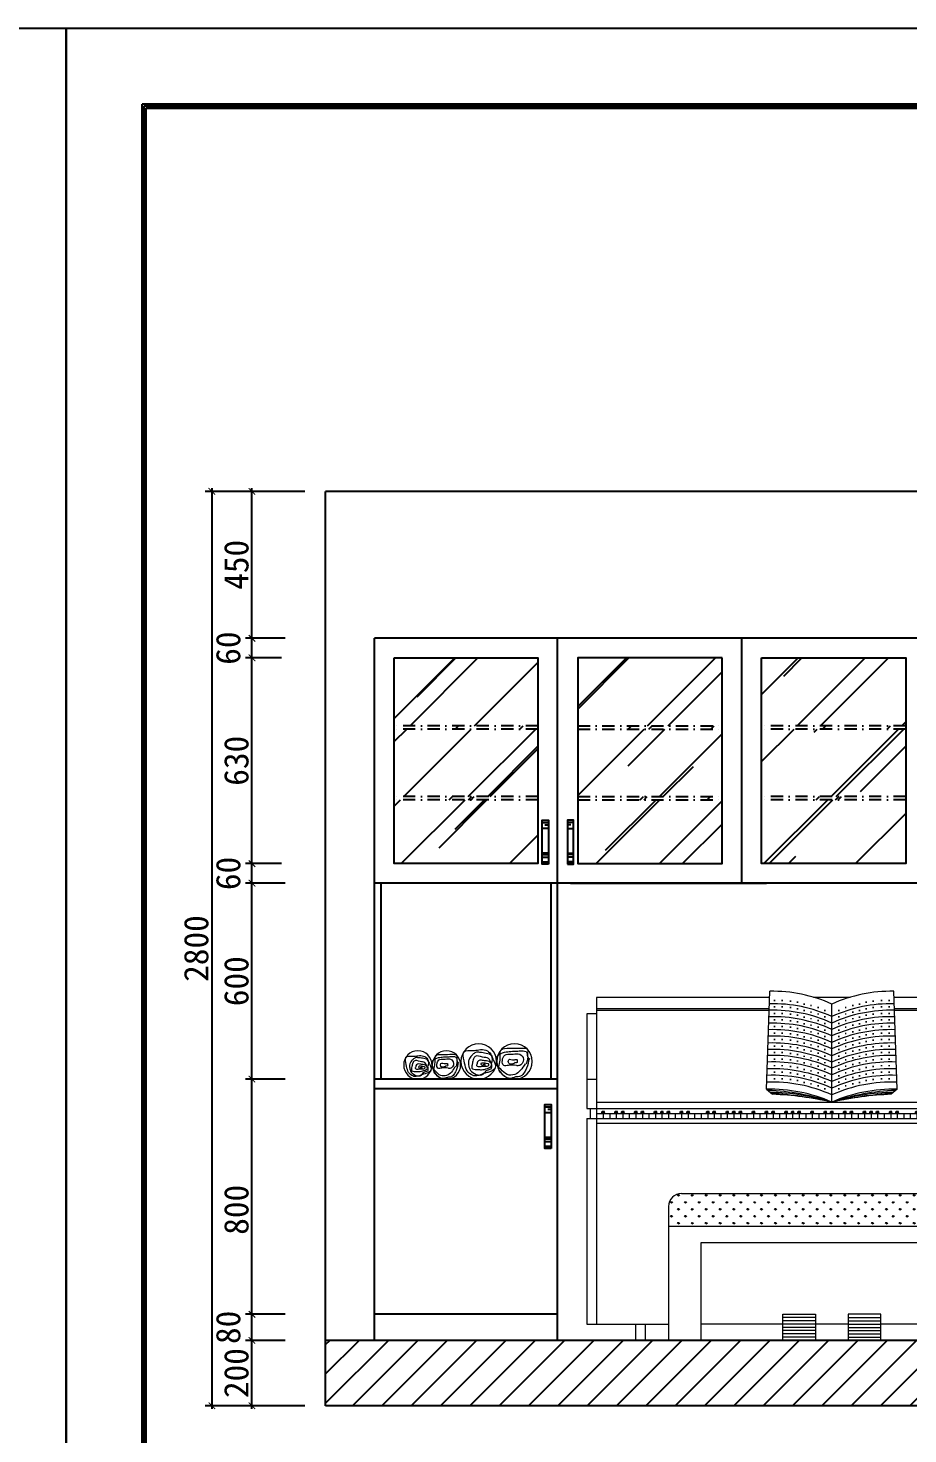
# Model space of a CAD drawing. Header units: millimetres. Extents: x 71641 to 191108, y -23091 to 29972.
# Drawn here: x 155151 to 157844, y -5443 to -1139 of the extents above; entities that cross this region are included whole.
import ezdxf

# ---------------------------------------------------------------- set-up
doc = ezdxf.new("R2010")
doc.units = ezdxf.units.MM
doc.linetypes.add('DASHDOT2', pattern=[0.5, 0.25, -0.125, 0, -0.125])
doc.layers.add('00', color=1, linetype='Continuous')
doc.layers.add('8', color=8, linetype='Continuous', lineweight=0)
doc.styles.add('30', font='SimSun.ttf', dxfattribs={"height": 75})
doc.dimstyles.new('30', dxfattribs={"dimscale": 0, "dimtxt": 90, "dimasz": 20, "dimexe": 20, "dimexo": 20, "dimgap": 10, "dimtad": 1, "dimdec": 0, "dimzin": 0, "dimdsep": 46, "dimtxsty": '30', "dimblk": 'ARCHTICK', "dimcen": 20, "dimdle": 10, "dimclrd": 8, "dimclre": 8, "dimclrt": 2, "dimadec": 0, "dimazin": 0, "dimtfac": 1, "dimtdec": 0, "dimtmove": 2, "dimatfit": 3, "dimldrblk": 'DOT', "dimfxl": 0, "dimtolj": 2, "dimtzin": 0, "dimlwd": -1, "dimarcsym": 0})
pattern_1 = [(45, (-37.6, 48.87), (237.07876, 632.21003), [4191, -558.8, 1397, -279.4]), (45, (126.4, 410.4), (-460.3279, 65.1967), [838.2, -92.202, 1676.4, -209.55]), (45, (-106.74, 315.58), (894.97233, 1159.71028), [2235.2, -391.16, 1117.6, -279.4])]

# ---------------------------------------------------------------- blocks, each defined once
blk = doc.blocks.new('A$C67225041')
at = {"layer": '8'}
for points in [[(55, 695), (53, 702), (47, 702), (45, 695)], [(95, 695), (93, 702), (87, 702), (85, 695)], [(115, 695), (113, 702), (107, 702), (105, 695)], [(155, 695), (153, 702), (147, 702), (145, 695)], [(175, 695), (173, 702), (167, 702), (165, 695)], [(215, 695), (213, 702), (207, 702), (205, 695)], [(235, 695), (233, 702), (227, 702), (225, 695)], [(255, 695), (253, 702), (247, 702), (245, 695)], [(295, 695), (293, 702), (287, 702), (285, 695)], [(315, 695), (313, 702), (307, 702), (305, 695)], [(375, 695), (373, 702), (367, 702), (365, 695)], [(395, 695), (393, 702), (387, 702), (385, 695)], [(435, 695), (433, 702), (427, 702), (425, 695)], [(455, 695), (453, 702), (447, 702), (445, 695)], [(475, 695), (473, 702), (467, 702), (465, 695)], [(515, 695), (513, 702), (507, 702), (505, 695)], [(555, 695), (553, 702), (547, 702), (545, 695)], [(575, 695), (573, 702), (567, 702), (565, 695)], [(615, 695), (613, 702), (607, 702), (605, 695)], [(635, 695), (633, 702), (627, 702), (625, 695)], [(655, 695), (653, 702), (647, 702), (645, 695)], [(695, 695), (693, 702), (687, 702), (685, 695)], [(735, 695), (733, 702), (727, 702), (725, 695)], [(755, 695), (753, 702), (747, 702), (745, 695)], [(795, 695), (793, 702), (787, 702), (785, 695)], [(815, 695), (813, 702), (807, 702), (805, 695)], [(855, 695), (853, 702), (847, 702), (845, 695)], [(875, 695), (873, 702), (867, 702), (865, 695)], [(895, 695), (893, 702), (887, 702), (885, 695)], [(935, 695), (933, 702), (927, 702), (925, 695)], [(955, 695), (953, 702), (947, 702), (945, 695)], [(1015, 695), (1013, 702), (1007, 702), (1005, 695)], [(1035, 695), (1033, 702), (1027, 702), (1025, 695)], [(1075, 695), (1073, 702), (1067, 702), (1065, 695)], [(1095, 695), (1093, 702), (1087, 702), (1085, 695)], [(1115, 695), (1113, 702), (1107, 702), (1105, 695)], [(1155, 695), (1153, 702), (1147, 702), (1145, 695)], [(1195, 695), (1193, 702), (1187, 702), (1185, 695)], [(1215, 695), (1213, 702), (1207, 702), (1205, 695)], [(1255, 695), (1253, 702), (1247, 702), (1245, 695)], [(1275, 695), (1273, 702), (1267, 702), (1265, 695)], [(1295, 695), (1293, 702), (1287, 702), (1285, 695)], [(1335, 695), (1333, 702), (1327, 702), (1325, 695)], [(1355, 695), (1353, 702), (1347, 702), (1345, 695)], [(1395, 695), (1393, 702), (1387, 702), (1385, 695)], [(1415, 695), (1413, 702), (1407, 702), (1405, 695)], [(1455, 695), (1453, 702), (1447, 702), (1445, 695)]]:
    blk.add_hatch(color=256, dxfattribs=at).paths.add_polyline_path(points)
h = blk.add_hatch(dxfattribs=at)
h.set_pattern_fill('GRASS', color=256, scale=30, style=0)
h.set_pattern_definition([(90, (-40543.721, 20336.99), (-21.213203, 21.213203), [5.625, -36.801407]), (45, (-40543.72, 20336.99), (-21.213203, 21.213203), [5.625, -24.375]), (135, (-40543.72, 20336.99), (-21.213203, -21.213203), [5.625, -24.375])])
h.paths.add_polyline_path([(1250, 350), (1250, 410, 0.414214), (1210, 450), (290, 450, 0.414214), (250, 410), (250, 350)])
for p, q in [((30, 1050), (30, 700)), ((559.4, 1050), (30, 1050)), ((550, 769), (560, 1069)), ((805.8, 1050), (694.2, 1050)), ((950, 769), (940, 1069)), ((1470, 1050), (940.6, 1050)), ((1470, 700), (1470, 1050)), ((0, 1000), (0, 710)), ((30, 1000), (0, 1000)), ((558.2, 1015), (30, 1015)), ((558, 1010), (30, 1010)), ((750, 730), (750, 1030)), ((1470, 1015), (941.8, 1015)), ((1470, 1010), (942, 1010)), ((1500, 1000), (1470, 1000)), ((1500, 710), (1500, 1000)), ((0, 800), (30, 800)), ((1470, 800), (1500, 800)), ((550, 769), (568.6, 753.9)), ((950, 769), (931.4, 753.9)), ((0, 710), (1500, 710)), ((10, 710.4), (10, 680.4)), ((30, 730), (1470, 730)), ((30, 700), (30, 50)), ((30, 695), (1470, 695)), ((45, 695), (47, 702)), ((47, 702), (53, 702)), ((50, 695), (50, 680)), ((55, 695), (53, 702)), ((70, 695), (70, 680)), ((85, 695), (87, 702)), ((87, 702), (93, 702)), ((90, 695), (90, 680)), ((95, 695), (93, 702)), ((105, 695), (107, 702)), ((107, 702), (113, 702)), ((110, 695), (110, 680)), ((115, 695), (113, 702)), ((130, 695), (130, 680)), ((145, 695), (147, 702)), ((147, 702), (153, 702)), ((150, 695), (150, 680)), ((155, 695), (153, 702)), ((165, 695), (167, 702)), ((167, 702), (173, 702)), ((170, 695), (170, 680)), ((175, 695), (173, 702)), ((190, 695), (190, 680)), ((205, 695), (207, 702)), ((207, 702), (213, 702)), ((210, 695), (210, 680)), ((215, 695), (213, 702)), ((225, 695), (227, 702)), ((227, 702), (233, 702)), ((230, 695), (230, 680)), ((235, 695), (233, 702)), ((245, 695), (247, 702)), ((247, 702), (253, 702)), ((250, 695), (250, 680)), ((255, 695), (253, 702)), ((270, 695), (270, 680)), ((285, 695), (287, 702)), ((287, 702), (293, 702)), ((290, 695), (290, 680)), ((295, 695), (293, 702)), ((305, 695), (307, 702)), ((307, 702), (313, 702)), ((310, 695), (310, 680)), ((315, 695), (313, 702)), ((330, 695), (330, 680)), ((350, 695), (350, 680)), ((365, 695), (367, 702)), ((367, 702), (373, 702)), ((370, 695), (370, 680)), ((375, 695), (373, 702)), ((385, 695), (387, 702)), ((387, 702), (393, 702)), ((390, 695), (390, 680)), ((395, 695), (393, 702)), ((410, 695), (410, 680)), ((425, 695), (427, 702)), ((427, 702), (433, 702)), ((430, 695), (430, 680)), ((435, 695), (433, 702)), ((445, 695), (447, 702)), ((447, 702), (453, 702)), ((450, 695), (450, 680)), ((455, 695), (453, 702)), ((465, 695), (467, 702)), ((467, 702), (473, 702)), ((470, 695), (470, 680)), ((475, 695), (473, 702)), ((490, 695), (490, 680)), ((505, 695), (507, 702)), ((507, 702), (513, 702)), ((510, 695), (510, 680)), ((515, 695), (513, 702)), ((530, 695), (530, 680)), ((545, 695), (547, 702)), ((547, 702), (553, 702)), ((550, 695), (550, 680)), ((555, 695), (553, 702)), ((565, 695), (567, 702)), ((567, 702), (573, 702)), ((570, 695), (570, 680)), ((575, 695), (573, 702)), ((590, 695), (590, 680)), ((605, 695), (607, 702)), ((607, 702), (613, 702)), ((610, 695), (610, 680)), ((615, 695), (613, 702)), ((625, 695), (627, 702)), ((627, 702), (633, 702)), ((630, 695), (630, 680)), ((635, 695), (633, 702)), ((645, 695), (647, 702)), ((647, 702), (653, 702)), ((650, 695), (650, 680)), ((655, 695), (653, 702)), ((670, 695), (670, 680)), ((685, 695), (687, 702)), ((687, 702), (693, 702)), ((690, 695), (690, 680)), ((695, 695), (693, 702)), ((710, 695), (710, 680)), ((725, 695), (727, 702)), ((727, 702), (733, 702)), ((730, 695), (730, 680)), ((735, 695), (733, 702)), ((745, 695), (747, 702)), ((747, 702), (753, 702)), ((750, 695), (750, 680)), ((755, 695), (753, 702)), ((770, 695), (770, 680)), ((785, 695), (787, 702)), ((787, 702), (793, 702)), ((790, 695), (790, 680)), ((795, 695), (793, 702)), ((805, 695), (807, 702)), ((807, 702), (813, 702)), ((810, 695), (810, 680)), ((815, 695), (813, 702)), ((830, 695), (830, 680)), ((845, 695), (847, 702)), ((847, 702), (853, 702)), ((850, 695), (850, 680)), ((855, 695), (853, 702)), ((865, 695), (867, 702)), ((867, 702), (873, 702)), ((870, 695), (870, 680)), ((875, 695), (873, 702)), ((885, 695), (887, 702)), ((887, 702), (893, 702)), ((890, 695), (890, 680)), ((895, 695), (893, 702)), ((910, 695), (910, 680)), ((925, 695), (927, 702)), ((927, 702), (933, 702)), ((930, 695), (930, 680)), ((935, 695), (933, 702)), ((945, 695), (947, 702)), ((947, 702), (953, 702)), ((950, 695), (950, 680)), ((955, 695), (953, 702)), ((970, 695), (970, 680)), ((990, 695), (990, 680)), ((1005, 695), (1007, 702)), ((1007, 702), (1013, 702)), ((1010, 695), (1010, 680)), ((1015, 695), (1013, 702)), ((1025, 695), (1027, 702)), ((1027, 702), (1033, 702)), ((1030, 695), (1030, 680)), ((1035, 695), (1033, 702)), ((1050, 695), (1050, 680)), ((1065, 695), (1067, 702)), ((1067, 702), (1073, 702)), ((1070, 695), (1070, 680)), ((1075, 695), (1073, 702)), ((1085, 695), (1087, 702)), ((1087, 702), (1093, 702)), ((1090, 695), (1090, 680)), ((1095, 695), (1093, 702)), ((1105, 695), (1107, 702)), ((1107, 702), (1113, 702)), ((1110, 695), (1110, 680)), ((1115, 695), (1113, 702)), ((1130, 695), (1130, 680)), ((1145, 695), (1147, 702)), ((1147, 702), (1153, 702)), ((1150, 695), (1150, 680)), ((1155, 695), (1153, 702)), ((1170, 695), (1170, 680)), ((1185, 695), (1187, 702)), ((1187, 702), (1193, 702)), ((1190, 695), (1190, 680)), ((1195, 695), (1193, 702)), ((1205, 695), (1207, 702)), ((1207, 702), (1213, 702)), ((1210, 695), (1210, 680)), ((1215, 695), (1213, 702)), ((1230, 695), (1230, 680)), ((1245, 695), (1247, 702)), ((1247, 702), (1253, 702)), ((1250, 695), (1250, 680)), ((1255, 695), (1253, 702)), ((1265, 695), (1267, 702)), ((1267, 702), (1273, 702)), ((1270, 695), (1270, 680)), ((1275, 695), (1273, 702)), ((1285, 695), (1287, 702)), ((1287, 702), (1293, 702)), ((1290, 695), (1290, 680)), ((1295, 695), (1293, 702)), ((1310, 695), (1310, 680)), ((1325, 695), (1327, 702)), ((1327, 702), (1333, 702)), ((1330, 695), (1330, 680)), ((1335, 695), (1333, 702)), ((1345, 695), (1347, 702)), ((1347, 702), (1353, 702)), ((1350, 695), (1350, 680)), ((1355, 695), (1353, 702)), ((1370, 695), (1370, 680)), ((1385, 695), (1387, 702)), ((1387, 702), (1393, 702)), ((1390, 695), (1390, 680)), ((1395, 695), (1393, 702)), ((1405, 695), (1407, 702)), ((1407, 702), (1413, 702)), ((1410, 695), (1410, 680)), ((1415, 695), (1413, 702)), ((1430, 695), (1430, 680)), ((1445, 695), (1447, 702)), ((1447, 702), (1453, 702)), ((1450, 695), (1450, 680)), ((1455, 695), (1453, 702)), ((1470, 50), (1470, 700)), ((1490, 710), (1490, 680)), ((0, 680), (0, 50)), ((0, 680), (1500, 680)), ((30, 665), (1470, 665)), ((1500, 50), (1500, 680)), ((290, 450), (1210, 450)), ((250, 410), (250, 0)), ((1250, 410), (1250, 0)), ((250, 350), (1250, 350)), ((350, 0), (350, 300)), ((350, 300), (1150, 300)), ((1150, 0), (1150, 300)), ((0, 50), (250, 50)), ((150, 0), (150, 50)), ((180, 0), (180, 50)), ((600, 50), (350, 50)), ((600, 0), (600, 80)), ((600, 80), (700, 80)), ((700, 70), (600, 70)), ((700, 60), (600, 60)), ((700, 50), (600, 50)), ((700, 80), (700, 0)), ((800, 50), (700, 50)), ((900, 80), (800, 80)), ((800, 80), (800, 0)), ((800, 70), (900, 70)), ((800, 60), (900, 60)), ((800, 50), (900, 50)), ((900, 0), (900, 80)), ((1150, 50), (900, 50)), ((1250, 50), (1500, 50)), ((1320, 0), (1320, 50)), ((1350, 0), (1350, 50)), ((700, 40), (600, 40)), ((700, 30), (600, 30)), ((700, 20), (600, 20)), ((700, 10), (600, 10)), ((800, 40), (900, 40)), ((800, 30), (900, 30)), ((800, 20), (900, 20)), ((800, 10), (900, 10)), ((180, 0), (150, 0)), ((350, 0), (250, 0)), ((700, 0), (600, 0)), ((800, 0), (900, 0)), ((1250, 0), (1150, 0)), ((1350, 0), (1320, 0))]:
    blk.add_line(p, q, dxfattribs=at)
at = {"layer": '8', "const_width": 5}
for points in [[(574.2, 1038.8), (574.2, 1043.8)], [(598.1, 1038.8), (598.1, 1043.8)], [(623.3, 1036.5), (623.3, 1041.5)], [(645, 1033.1), (645, 1038.1)], [(665.6, 1027.4), (665.6, 1032.4)], [(834.4, 1027.4), (834.4, 1032.4)], [(855, 1033.1), (855, 1038.1)], [(876.7, 1036.5), (876.7, 1041.5)], [(901.9, 1038.8), (901.9, 1043.8)], [(925.8, 1038.8), (925.8, 1043.8)], [(574.2, 1018.8), (574.2, 1023.8)], [(574.2, 998.8), (574.2, 1003.8)], [(598.1, 1018.8), (598.1, 1023.8)], [(598.1, 998.8), (598.1, 1003.8)], [(623.3, 1016.5), (623.3, 1021.5)], [(623.3, 996.5), (623.3, 1001.5)], [(645, 1013.1), (645, 1018.1)], [(645, 993.1), (645, 998.1)], [(665.6, 1007.4), (665.6, 1012.4)], [(665.6, 987.4), (665.6, 992.4)], [(686.1, 1022.8), (686.1, 1027.8)], [(686.1, 1002.8), (686.1, 1007.8)], [(686.1, 982.8), (686.1, 987.8)], [(707.8, 1017.1), (707.8, 1022.1)], [(707.8, 997.1), (707.8, 1002.1)], [(728.3, 1008), (728.3, 1013)], [(728.3, 988), (728.3, 993)], [(771.7, 1008), (771.7, 1013)], [(771.7, 988), (771.7, 993)], [(792.2, 1017.1), (792.2, 1022.1)], [(792.2, 997.1), (792.2, 1002.1)], [(813.9, 1022.8), (813.9, 1027.8)], [(813.9, 1002.8), (813.9, 1007.8)], [(813.9, 982.8), (813.9, 987.8)], [(834.4, 1007.4), (834.4, 1012.4)], [(834.4, 987.4), (834.4, 992.4)], [(855, 1013.1), (855, 1018.1)], [(855, 993.1), (855, 998.1)], [(876.7, 1016.5), (876.7, 1021.5)], [(876.7, 996.5), (876.7, 1001.5)], [(901.9, 1018.8), (901.9, 1023.8)], [(901.9, 998.8), (901.9, 1003.8)], [(925.8, 1018.8), (925.8, 1023.8)], [(925.8, 998.8), (925.8, 1003.8)], [(574.2, 978.8), (574.2, 983.8)], [(574.2, 958.8), (574.2, 963.8)], [(598.1, 978.8), (598.1, 983.8)], [(598.1, 958.8), (598.1, 963.8)], [(623.3, 976.5), (623.3, 981.5)], [(623.3, 956.5), (623.3, 961.5)], [(645, 973.1), (645, 978.1)], [(645, 953.1), (645, 958.1)], [(665.6, 967.4), (665.6, 972.4)], [(665.6, 947.4), (665.6, 952.4)], [(686.1, 962.8), (686.1, 967.8)], [(686.1, 942.8), (686.1, 947.8)], [(707.8, 977.1), (707.8, 982.1)], [(707.8, 957.1), (707.8, 962.1)], [(728.3, 968), (728.3, 973)], [(728.3, 948), (728.3, 953)], [(771.7, 968), (771.7, 973)], [(771.7, 948), (771.7, 953)], [(792.2, 977.1), (792.2, 982.1)], [(792.2, 957.1), (792.2, 962.1)], [(813.9, 962.8), (813.9, 967.8)], [(813.9, 942.8), (813.9, 947.8)], [(834.4, 967.4), (834.4, 972.4)], [(834.4, 947.4), (834.4, 952.4)], [(855, 973.1), (855, 978.1)], [(855, 953.1), (855, 958.1)], [(876.7, 976.5), (876.7, 981.5)], [(876.7, 956.5), (876.7, 961.5)], [(901.9, 978.8), (901.9, 983.8)], [(901.9, 958.8), (901.9, 963.8)], [(925.8, 978.8), (925.8, 983.8)], [(925.8, 958.8), (925.8, 963.8)], [(574.2, 938.8), (574.2, 943.8)], [(574.2, 918.8), (574.2, 923.8)], [(574.2, 898.8), (574.2, 903.8)], [(598.1, 938.8), (598.1, 943.8)], [(598.1, 918.8), (598.1, 923.8)], [(598.1, 898.8), (598.1, 903.8)], [(623.3, 936.5), (623.3, 941.5)], [(623.3, 916.5), (623.3, 921.5)], [(623.3, 896.5), (623.3, 901.5)], [(645, 933.1), (645, 938.1)], [(645, 913.1), (645, 918.1)], [(665.6, 927.4), (665.6, 932.4)], [(665.6, 907.4), (665.6, 912.4)], [(686.1, 922.8), (686.1, 927.8)], [(686.1, 902.8), (686.1, 907.8)], [(707.8, 937.1), (707.8, 942.1)], [(707.8, 917.1), (707.8, 922.1)], [(707.8, 897.1), (707.8, 902.1)], [(728.3, 928), (728.3, 933)], [(728.3, 908), (728.3, 913)], [(771.7, 928), (771.7, 933)], [(771.7, 908), (771.7, 913)], [(792.2, 937.1), (792.2, 942.1)], [(792.2, 917.1), (792.2, 922.1)], [(792.2, 897.1), (792.2, 902.1)], [(813.9, 922.8), (813.9, 927.8)], [(813.9, 902.8), (813.9, 907.8)], [(834.4, 927.4), (834.4, 932.4)], [(834.4, 907.4), (834.4, 912.4)], [(855, 933.1), (855, 938.1)], [(855, 913.1), (855, 918.1)], [(876.7, 936.5), (876.7, 941.5)], [(876.7, 916.5), (876.7, 921.5)], [(876.7, 896.5), (876.7, 901.5)], [(901.9, 938.8), (901.9, 943.8)], [(901.9, 918.8), (901.9, 923.8)], [(901.9, 898.8), (901.9, 903.8)], [(925.8, 938.8), (925.8, 943.8)], [(925.8, 918.8), (925.8, 923.8)], [(925.8, 898.8), (925.8, 903.8)], [(574.2, 878.8), (574.2, 883.8)], [(574.2, 858.8), (574.2, 863.8)], [(598.1, 878.8), (598.1, 883.8)], [(598.1, 858.8), (598.1, 863.8)], [(623.3, 876.5), (623.3, 881.5)], [(623.3, 856.5), (623.3, 861.5)], [(645, 893.1), (645, 898.1)], [(645, 873.1), (645, 878.1)], [(665.6, 887.4), (665.6, 892.4)], [(665.6, 867.4), (665.6, 872.4)], [(686.1, 882.8), (686.1, 887.8)], [(686.1, 862.8), (686.1, 867.8)], [(707.8, 877.1), (707.8, 882.1)], [(707.8, 857.1), (707.8, 862.1)], [(728.3, 888), (728.3, 893)], [(728.3, 868), (728.3, 873)], [(771.7, 888), (771.7, 893)], [(771.7, 868), (771.7, 873)], [(792.2, 877.1), (792.2, 882.1)], [(792.2, 857.1), (792.2, 862.1)], [(813.9, 882.8), (813.9, 887.8)], [(813.9, 862.8), (813.9, 867.8)], [(834.4, 887.4), (834.4, 892.4)], [(834.4, 867.4), (834.4, 872.4)], [(855, 893.1), (855, 898.1)], [(855, 873.1), (855, 878.1)], [(876.7, 876.5), (876.7, 881.5)], [(876.7, 856.5), (876.7, 861.5)], [(901.9, 878.8), (901.9, 883.8)], [(901.9, 858.8), (901.9, 863.8)], [(925.8, 878.8), (925.8, 883.8)], [(925.8, 858.8), (925.8, 863.8)], [(574.2, 838.8), (574.2, 843.8)], [(574.2, 818.8), (574.2, 823.8)], [(598.1, 838.8), (598.1, 843.8)], [(598.1, 818.8), (598.1, 823.8)], [(623.3, 836.5), (623.3, 841.5)], [(623.3, 816.5), (623.3, 821.5)], [(645, 853.1), (645, 858.1)], [(645, 833.1), (645, 838.1)], [(645, 813.1), (645, 818.1)], [(665.6, 847.4), (665.6, 852.4)], [(665.6, 827.4), (665.6, 832.4)], [(686.1, 842.8), (686.1, 847.8)], [(686.1, 822.8), (686.1, 827.8)], [(707.8, 837.1), (707.8, 842.1)], [(707.8, 817.1), (707.8, 822.1)], [(728.3, 848), (728.3, 853)], [(728.3, 828), (728.3, 833)], [(771.7, 848), (771.7, 853)], [(771.7, 828), (771.7, 833)], [(792.2, 837.1), (792.2, 842.1)], [(792.2, 817.1), (792.2, 822.1)], [(813.9, 842.8), (813.9, 847.8)], [(813.9, 822.8), (813.9, 827.8)], [(834.4, 847.4), (834.4, 852.4)], [(834.4, 827.4), (834.4, 832.4)], [(855, 853.1), (855, 858.1)], [(855, 833.1), (855, 838.1)], [(855, 813.1), (855, 818.1)], [(876.7, 836.5), (876.7, 841.5)], [(876.7, 816.5), (876.7, 821.5)], [(901.9, 838.8), (901.9, 843.8)], [(901.9, 818.8), (901.9, 823.8)], [(925.8, 838.8), (925.8, 843.8)], [(925.8, 818.8), (925.8, 823.8)], [(574.2, 798.8), (574.2, 803.8)], [(598.1, 798.8), (598.1, 803.8)], [(623.3, 796.5), (623.3, 801.5)], [(645, 793.1), (645, 798.1)], [(665.6, 807.4), (665.6, 812.4)], [(665.6, 787.4), (665.6, 792.4)], [(686.1, 802.8), (686.1, 807.8)], [(686.1, 782.8), (686.1, 787.8)], [(707.8, 797.1), (707.8, 802.1)], [(707.8, 777.1), (707.8, 782.1)], [(728.3, 808), (728.3, 813)], [(728.3, 788), (728.3, 793)], [(728.3, 768), (728.3, 773)], [(771.7, 808), (771.7, 813)], [(771.7, 788), (771.7, 793)], [(771.7, 768), (771.7, 773)], [(792.2, 797.1), (792.2, 802.1)], [(792.2, 777.1), (792.2, 782.1)], [(813.9, 802.8), (813.9, 807.8)], [(813.9, 782.8), (813.9, 787.8)], [(834.4, 807.4), (834.4, 812.4)], [(834.4, 787.4), (834.4, 792.4)], [(855, 793.1), (855, 798.1)], [(876.7, 796.5), (876.7, 801.5)], [(901.9, 798.8), (901.9, 803.8)], [(925.8, 798.8), (925.8, 803.8)]]:
    blk.add_lwpolyline(points, dxfattribs=at)
at = {"layer": '8'}
for centre, radius, start, end in [((569.2, 631.9), 437.2, 65.5758, 91.2082), ((930.8, 631.9), 437.2, 88.7918, 114.4242), ((569.2, 554.1), 437.2, 65.5758, 91.5486), ((569.2, 573.9), 437.2, 65.5758, 91.462), ((569.2, 593.7), 437.2, 65.5758, 91.3755), ((930.8, 593.7), 437.2, 88.6245, 114.4242), ((930.8, 573.9), 437.2, 88.538, 114.4242), ((930.8, 554.1), 437.2, 88.4514, 114.4242), ((569.2, 514.5), 437.2, 65.5758, 91.7217), ((569.2, 534.3), 437.2, 65.5758, 91.6351), ((930.8, 534.3), 437.2, 88.3649, 114.4242), ((930.8, 514.5), 437.2, 88.2783, 114.4242), ((569.2, 473.6), 437.2, 65.5758, 91.9006), ((569.2, 494.7), 437.2, 65.5758, 91.8083), ((930.8, 494.7), 437.2, 88.1917, 114.4242), ((930.8, 473.6), 437.2, 88.0994, 114.4242), ((569.2, 435.4), 437.2, 65.5758, 92.068), ((569.2, 453.8), 437.2, 65.5758, 91.9872), ((930.8, 453.8), 437.2, 88.0128, 114.4242), ((930.8, 435.4), 437.2, 87.932, 114.4242), ((569.2, 394.5), 437.2, 65.5758, 92.247), ((569.2, 415.6), 437.2, 65.5758, 92.1546), ((930.8, 415.6), 437.2, 87.8454, 114.4242), ((930.8, 394.5), 437.2, 87.753, 114.4242), ((569.2, 353.6), 437.2, 65.5758, 92.426), ((569.2, 374.7), 437.2, 65.5758, 92.3336), ((930.8, 374.7), 437.2, 87.6664, 114.4242), ((930.8, 353.6), 437.2, 87.574, 114.4242), ((559.8, 287.2), 482, 66.7535, 91.1621), ((530.3, 76.4), 689.4, 71.4611, 87.9832), ((547, 62.8), 697.2, 73.1466, 88.8219), ((480.8, -462.2), 1221.9, 77.3488, 86.044), ((522.3, -280.9), 1035.7, 77.4135, 87.4355), ((940.2, 287.2), 482, 88.8379, 113.2465), ((969.7, 76.4), 689.4, 92.0168, 108.5389), ((953, 62.8), 697.2, 91.1781, 106.8534), ((1019.2, -462.2), 1221.9, 93.956, 102.6512), ((977.7, -280.9), 1035.7, 92.5645, 102.5865), ((290, 410), 40, 90, 180), ((1210, 410), 40, 0, 90)]:
    blk.add_arc(centre, radius, start, end, dxfattribs=at)
blk = doc.blocks.new('钢琴')
at = {"layer": '8'}
blk.add_blockref('A$C67225041', (-250, 0), dxfattribs=at)
blk = doc.blocks.new('hrtwh')
at = {"layer": '8', "linetype": 'ByBlock'}
blk.add_blockref('钢琴', (1035.8, -6244.5), dxfattribs=at)
blk = doc.blocks.new('_ARCHTICK')
at = {"color": 0, "linetype": 'ByBlock', "const_width": 0.15}
blk.add_lwpolyline([(-0.5, -0.5), (0.5, 0.5)], dxfattribs=at)
blk = doc.blocks.new('*D292')
at = {"color": 8, "lineweight": -2}
for p, q in [((155938.5, -5157.2), (155816.6, -5157.2)), ((155938.5, -5357.2), (155816.6, -5357.2))]:
    blk.add_line(p, q, dxfattribs=at)
at = {"color": 8}
blk.add_line((155836.6, -5367.2), (155836.6, -5147.2), dxfattribs=at)
at = {"layer": 'Defpoints', "color": 0}
for p in [(155836.6, -5157.2), (155958.5, -5157.2), (155958.5, -5357.2)]:
    blk.add_point(p, dxfattribs=at)
at = {"color": 8, "xscale": 20, "yscale": 20, "zscale": 20}
for p, rotation in [((155836.6, -5157.2), 90), ((155836.6, -5357.2), 270)]:
    blk.add_blockref('_ARCHTICK', p, dxfattribs=dict(at, rotation=rotation))
at = {"color": 2, "insert": (155789.1, -5257.2), "char_height": 75, "attachment_point": 5, "rotation": 90, "style": '30'}
blk.add_mtext('\\A2;200', dxfattribs=at)
blk = doc.blocks.new('_Dot')
at = {"color": 0, "linetype": 'ByBlock', "lineweight": -2}
blk.add_line((-0.5, 0), (-1, 0), dxfattribs=at)
at = {"color": 0, "linetype": 'ByBlock', "const_width": 0.5}
blk.add_lwpolyline([(-0.25, 0, 1), (0.25, 0, 1)], format="xyb", close=True, dxfattribs=at)
blk = doc.blocks.new('DOT')
at = {"color": 0, "linetype": 'ByBlock'}
blk.add_line((-0.5, 0), (-1, 0), dxfattribs=at)
at = {"color": 0, "linetype": 'ByBlock', "const_width": 0.5}
blk.add_lwpolyline([(-0.25, 0, 1), (0.25, 0, 1)], format="xyb", close=True, dxfattribs=at)
blk = doc.blocks.new('*D293')
at = {"color": 8, "lineweight": -2}
for p, q in [((155938.5, -5077.2), (155816.6, -5077.2)), ((155938.5, -5157.2), (155816.6, -5157.2))]:
    blk.add_line(p, q, dxfattribs=at)
at = {"color": 8}
blk.add_line((155836.6, -5167.2), (155836.6, -5067.2), dxfattribs=at)
at = {"layer": 'Defpoints', "color": 0}
for p in [(155836.6, -5077.2), (155958.5, -5077.2), (155958.5, -5157.2)]:
    blk.add_point(p, dxfattribs=at)
at = {"color": 8, "xscale": 20, "yscale": 20, "zscale": 20}
for p, rotation in [((155836.6, -5077.2), 90), ((155836.6, -5157.2), 270)]:
    blk.add_blockref('_ARCHTICK', p, dxfattribs=dict(at, rotation=rotation))
at = {"color": 2, "insert": (155764.1, -5117.2), "char_height": 75, "attachment_point": 5, "rotation": 90, "style": '30'}
blk.add_mtext('\\A2;80', dxfattribs=at)
blk = doc.blocks.new('*D294')
at = {"color": 8, "lineweight": -2}
for p, q in [((155938.5, -2557.2), (155816.6, -2557.2)), ((155938.5, -3007.2), (155816.6, -3007.2))]:
    blk.add_line(p, q, dxfattribs=at)
at = {"color": 8}
blk.add_line((155836.6, -3017.2), (155836.6, -2547.2), dxfattribs=at)
at = {"layer": 'Defpoints', "color": 0}
for p in [(155836.6, -2557.2), (155958.5, -2557.2), (155958.5, -3007.2)]:
    blk.add_point(p, dxfattribs=at)
at = {"color": 8, "xscale": 20, "yscale": 20, "zscale": 20}
for p, rotation in [((155836.6, -2557.2), 90), ((155836.6, -3007.2), 270)]:
    blk.add_blockref('_ARCHTICK', p, dxfattribs=dict(at, rotation=rotation))
at = {"color": 2, "insert": (155789.1, -2782.2), "char_height": 75, "attachment_point": 5, "rotation": 90, "style": '30'}
blk.add_mtext('\\A2;450', dxfattribs=at)
blk = doc.blocks.new('*D295')
at = {"color": 8, "lineweight": -2}
for p, q in [((155998.6, -2557.2), (155693.8, -2557.2)), ((155998.6, -5357.2), (155693.8, -5357.2))]:
    blk.add_line(p, q, dxfattribs=at)
at = {"color": 8}
blk.add_line((155713.8, -2547.2), (155713.8, -5367.2), dxfattribs=at)
at = {"layer": 'Defpoints', "color": 0}
for p in [(156018.6, -2557.2), (155713.8, -5357.2), (156018.6, -5357.2)]:
    blk.add_point(p, dxfattribs=at)
at = {"color": 8, "xscale": 20, "yscale": 20, "zscale": 20}
for p, rotation in [((155713.8, -2557.2), 90), ((155713.8, -5357.2), 270)]:
    blk.add_blockref('_ARCHTICK', p, dxfattribs=dict(at, rotation=rotation))
at = {"color": 2, "insert": (155666.3, -3957.2), "char_height": 75, "attachment_point": 5, "rotation": 90, "style": '30'}
blk.add_mtext('\\A2;2800', dxfattribs=at)
blk = doc.blocks.new('rgregr')
at = {"layer": '8', "linetype": 'Continuous'}
for centre, radius in [((5142.6, 1802.8), 54.3), ((5252.1, 1802.8), 54.3), ((5350.8, 1791.9), 43.4), ((5438.4, 1791.9), 43.4)]:
    blk.add_circle(centre, radius, dxfattribs=at)
for points in [[(5098.1, 1811.9), (5105.6, 1782.2), (5112.1, 1770.3), (5124, 1757.3), (5139.2, 1755.2), (5157.5, 1750.6), (5172.4, 1757.4), (5179.5, 1763), (5189.3, 1775.1), (5188.4, 1796.8), (5186.2, 1817.8), (5184.5, 1837.2), (5156.5, 1843.2), (5120.8, 1843.8), (5103, 1839.9), (5102.2, 1816.3), (5095.4, 1810.3)], [(5110, 1795.7), (5141.9, 1762.7), (5164.6, 1762.7), (5184.6, 1778.9), (5196.4, 1795.3), (5194, 1820.1), (5173.2, 1830.8), (5153.8, 1833.5), (5143.5, 1834.1), (5132.7, 1834.6), (5116.5, 1835.1), (5107.3, 1833), (5102.9, 1824.3), (5102.9, 1808.1), (5104.6, 1801.1), (5107.8, 1795.2)], [(5136.5, 1790.8), (5160.8, 1790.8), (5175.4, 1790.8), (5172.1, 1822.2), (5152.7, 1824.9), (5131.1, 1826), (5116.5, 1815.1), (5123.5, 1791.9), (5135.4, 1789.2)], [(5141.9, 1797.3), (5160.2, 1797.3), (5160.2, 1808.1), (5142.9, 1808.1), (5134.8, 1808.1), (5134.8, 1806.5), (5134.8, 1799.5), (5142.9, 1799.5)], [(5208.4, 1809.7), (5201.8, 1782.2), (5224.6, 1769.2), (5234.9, 1766.5), (5258.1, 1758.4), (5275.4, 1762.7), (5290, 1778.9), (5296.5, 1804.9), (5297.6, 1832.4), (5270, 1836.2), (5251.6, 1838.4), (5230, 1836.8), (5215.4, 1825.4), (5209.5, 1813), (5208.4, 1810.8)], [(5212.7, 1794.1), (5222.4, 1811.9), (5240.3, 1816.2), (5263, 1817.8), (5266.2, 1814.1), (5267.9, 1810.8), (5271.6, 1796.8), (5273.3, 1787.1), (5273.3, 1782.2), (5257.6, 1778.4), (5243.5, 1777.3), (5225.1, 1781.6), (5212.2, 1790.9), (5219.7, 1802.2), (5227.8, 1804.3), (5240.8, 1806), (5250.5, 1806), (5256.5, 1798.9), (5257.6, 1793.5), (5258.7, 1790.3), (5256.5, 1788.1), (5244.6, 1787.6), (5233.8, 1788.1), (5221.3, 1791.4), (5221.3, 1794.1), (5224.6, 1795.7), (5232.7, 1797.3), (5238.1, 1797.9), (5245.7, 1796.2), (5240.8, 1789.8), (5233.8, 1790.3), (5232.2, 1793), (5236.5, 1793), (5239.7, 1791.4)], [(5315.2, 1799.2), (5321.2, 1775.5), (5326.4, 1765.9), (5335.9, 1755.6), (5348.1, 1753.8), (5362.7, 1750.2), (5374.7, 1755.7), (5380.3, 1760.1), (5388.2, 1769.8), (5387.4, 1787.1), (5385.7, 1804), (5384.4, 1819.5), (5361.9, 1824.3), (5333.3, 1824.7), (5319.1, 1821.6), (5318.5, 1802.7), (5313, 1797.9)], [(5324.7, 1786.3), (5350.2, 1759.9), (5368.4, 1759.9), (5384.4, 1772.9), (5393.8, 1786), (5392, 1805.8), (5375.3, 1814.4), (5359.7, 1816.5), (5351.5, 1816.9), (5342.9, 1817.4), (5329.9, 1817.8), (5322.5, 1816.1), (5319.1, 1809.2), (5319.1, 1796.2), (5320.4, 1790.6), (5323, 1785.8)], [(5345.9, 1782.4), (5365.4, 1782.4), (5377, 1782.4), (5374.4, 1807.4), (5358.9, 1809.6), (5341.6, 1810.5), (5329.9, 1801.8), (5335.5, 1783.2), (5345, 1781.1)], [(5403.4, 1797.5), (5398.2, 1775.5), (5416.4, 1765.1), (5424.6, 1762.9), (5443.2, 1756.4), (5457.1, 1759.9), (5468.7, 1772.9), (5473.9, 1793.6), (5474.8, 1815.6), (5452.7, 1818.7), (5438, 1820.4), (5420.7, 1819.1), (5409, 1810), (5404.3, 1800.1), (5403.4, 1798.4)], [(5352.9, 1787.6), (5367.6, 1787.6), (5367.6, 1796.2), (5353.8, 1796.2), (5347.3, 1796.2), (5347.3, 1794.9), (5347.3, 1789.3), (5353.8, 1789.3)], [(5409.6, 1785), (5417.4, 1799.2), (5431.7, 1802.7), (5449.8, 1804), (5452.4, 1801), (5453.7, 1798.4), (5456.8, 1787.1), (5458.1, 1779.3), (5458.1, 1775.5), (5445.5, 1772.4), (5434.3, 1771.6), (5419.6, 1775), (5409.2, 1782.5), (5415.2, 1791.4), (5421.7, 1793.2), (5432.1, 1794.5), (5439.9, 1794.5), (5444.6, 1788.9), (5445.5, 1784.5), (5446.4, 1781.9), (5444.6, 1780.2), (5435.1, 1779.8), (5426.5, 1780.2), (5416.5, 1782.8), (5416.5, 1785), (5419.1, 1786.3), (5425.6, 1787.6), (5429.9, 1788), (5436, 1786.7), (5432.1, 1781.5), (5426.5, 1781.9), (5425.2, 1784.1), (5428.6, 1784.1), (5431.2, 1782.8)]]:
    blk.add_spline(points, degree=3, dxfattribs=at)
at = {"layer": '8', "linetype": 'Continuous', "end_tangent": (0.20766, 0.978201)}
for points in [[(5212.7, 1796.8), (5212.2, 1819.2), (5228.9, 1827.6), (5248.4, 1830.3), (5261.9, 1830.3), (5270.6, 1823.8), (5280.3, 1811.9), (5283.5, 1801.6), (5282.4, 1788.7), (5279.7, 1779.5), (5274.3, 1771.9), (5235, 1766.5), (5230, 1774.1), (5214.3, 1780.6), (5212.7, 1794.1)], [(5406.9, 1787.1), (5406.5, 1805.1), (5419.9, 1811.8), (5435.4, 1813.9), (5446.2, 1813.9), (5453.2, 1808.7), (5461, 1799.2), (5463.6, 1791), (5462.7, 1780.6), (5460.5, 1773.3), (5456.2, 1767.2), (5424.7, 1762.9), (5420.7, 1769), (5408.2, 1774.2), (5406.9, 1785)]]:
    blk.add_spline(points, degree=3, dxfattribs=at)
blk = doc.blocks.new('*D390')
at = {"color": 8, "lineweight": -2}
for p, q in [((155927.3, -3697.2), (155816.6, -3697.2)), ((155938.5, -3757.2), (155816.6, -3757.2))]:
    blk.add_line(p, q, dxfattribs=at)
at = {"color": 8}
blk.add_line((155836.6, -3767.2), (155836.6, -3687.2), dxfattribs=at)
at = {"layer": 'Defpoints', "color": 0}
for p in [(155836.6, -3697.2), (155947.3, -3697.2), (155958.5, -3757.2)]:
    blk.add_point(p, dxfattribs=at)
at = {"color": 8, "xscale": 20, "yscale": 20, "zscale": 20}
for p, rotation in [((155836.6, -3697.2), 90), ((155836.6, -3757.2), 270)]:
    blk.add_blockref('_ARCHTICK', p, dxfattribs=dict(at, rotation=rotation))
at = {"color": 2, "insert": (155764.1, -3727.2), "char_height": 75, "attachment_point": 5, "rotation": 90, "style": '30'}
blk.add_mtext('\\A2;60', dxfattribs=at)
blk = doc.blocks.new('*D391')
at = {"color": 8, "lineweight": -2}
for p, q in [((155927.3, -3067.2), (155816.6, -3067.2)), ((155927.3, -3697.2), (155816.6, -3697.2))]:
    blk.add_line(p, q, dxfattribs=at)
at = {"color": 8}
blk.add_line((155836.6, -3707.2), (155836.6, -3057.2), dxfattribs=at)
at = {"layer": 'Defpoints', "color": 0}
for p in [(155836.6, -3067.2), (155947.3, -3067.2), (155947.3, -3697.2)]:
    blk.add_point(p, dxfattribs=at)
at = {"color": 8, "xscale": 20, "yscale": 20, "zscale": 20}
for p, rotation in [((155836.6, -3067.2), 90), ((155836.6, -3697.2), 270)]:
    blk.add_blockref('_ARCHTICK', p, dxfattribs=dict(at, rotation=rotation))
at = {"color": 2, "insert": (155789.1, -3382.2), "char_height": 75, "attachment_point": 5, "rotation": 90, "style": '30'}
blk.add_mtext('\\A2;630', dxfattribs=at)
blk = doc.blocks.new('*D392')
at = {"color": 8, "lineweight": -2}
for p, q in [((155938.5, -3007.2), (155816.6, -3007.2)), ((155927.3, -3067.2), (155816.6, -3067.2))]:
    blk.add_line(p, q, dxfattribs=at)
at = {"color": 8}
blk.add_line((155836.6, -3077.2), (155836.6, -2997.2), dxfattribs=at)
at = {"layer": 'Defpoints', "color": 0}
for p in [(155836.6, -3007.2), (155958.5, -3007.2), (155947.3, -3067.2)]:
    blk.add_point(p, dxfattribs=at)
at = {"color": 8, "xscale": 20, "yscale": 20, "zscale": 20}
for p, rotation in [((155836.6, -3007.2), 90), ((155836.6, -3067.2), 270)]:
    blk.add_blockref('_ARCHTICK', p, dxfattribs=dict(at, rotation=rotation))
at = {"color": 2, "insert": (155764.1, -3037.2), "char_height": 75, "attachment_point": 5, "rotation": 90, "style": '30'}
blk.add_mtext('\\A2;60', dxfattribs=at)
blk = doc.blocks.new('*D409')
at = {"color": 8}
blk.add_line((155836.6, -5167.2), (155836.6, -4347.2), dxfattribs=at)
at = {"color": 8, "lineweight": -2}
for p, q in [((155938.5, -4357.2), (155816.6, -4357.2)), ((155938.5, -5157.2), (155816.6, -5157.2))]:
    blk.add_line(p, q, dxfattribs=at)
at = {"layer": 'Defpoints', "color": 0}
for p in [(155836.6, -4357.2), (155958.5, -4357.2), (155958.5, -5157.2)]:
    blk.add_point(p, dxfattribs=at)
at = {"color": 8, "xscale": 20, "yscale": 20, "zscale": 20}
for p, rotation in [((155836.6, -4357.2), 90), ((155836.6, -5157.2), 270)]:
    blk.add_blockref('_ARCHTICK', p, dxfattribs=dict(at, rotation=rotation))
at = {"color": 2, "insert": (155789.1, -4757.2), "char_height": 75, "attachment_point": 5, "rotation": 90, "style": '30'}
blk.add_mtext('\\A2;800', dxfattribs=at)
blk = doc.blocks.new('*D410')
at = {"color": 8, "lineweight": -2}
for p, q in [((155938.5, -3757.2), (155816.6, -3757.2)), ((155938.5, -4357.2), (155816.6, -4357.2))]:
    blk.add_line(p, q, dxfattribs=at)
at = {"color": 8}
blk.add_line((155836.6, -4367.2), (155836.6, -3747.2), dxfattribs=at)
at = {"layer": 'Defpoints', "color": 0}
for p in [(155836.6, -3757.2), (155958.5, -3757.2), (155958.5, -4357.2)]:
    blk.add_point(p, dxfattribs=at)
at = {"color": 8, "xscale": 20, "yscale": 20, "zscale": 20}
for p, rotation in [((155836.6, -3757.2), 90), ((155836.6, -4357.2), 270)]:
    blk.add_blockref('_ARCHTICK', p, dxfattribs=dict(at, rotation=rotation))
at = {"color": 2, "insert": (155789.1, -4057.2), "char_height": 75, "attachment_point": 5, "rotation": 90, "style": '30'}
blk.add_mtext('\\A2;600', dxfattribs=at)

msp = doc.modelspace()

# ---------------------------------------------------------------- hatches: boundary and pattern name
h = msp.add_hatch()
h.set_pattern_fill('AR-RROOF', color=140, scale=11, angle=45, style=0)
h.set_pattern_definition(pattern_1)
h.paths.add_polyline_path([(156712, -3275), (156712, -3018.4), (156272, -3018.4), (156272, -3275)], flags=17)
h.paths.add_polyline_path([(156712, -3491.7), (156712, -3285), (156272, -3285), (156272, -3491.7)])
h.paths.add_polyline_path([(156272, -3501.7), (156712, -3501.7), (156712, -3018.4), (156272, -3018.4)])
h = msp.add_hatch()
h.set_pattern_fill('AR-RROOF', color=140, scale=11, angle=45, style=0)
h.set_pattern_definition(pattern_1)
h.paths.add_polyline_path([(157276, -3275), (157276, -3018.4), (156834, -3018.4), (156834, -3275)])
h.paths.add_polyline_path([(157276, -3491.7), (157276, -3285), (156834, -3285), (156834, -3491.7)], flags=17)
h.paths.add_polyline_path([(156834, -3501.7), (157276, -3501.7), (157276, -3018.4), (156834, -3018.4)])
h = msp.add_hatch()
h.set_pattern_fill('AR-RROOF', color=140, scale=11, angle=45, style=0)
h.set_pattern_definition([(45, (1086.4, 48.87), (237.07876, 632.21003), [4191, -558.8, 1397, -279.4]), (45, (1250.4, 410.4), (-460.3279, 65.1967), [838.2, -92.202, 1676.4, -209.55]), (45, (1017.26, 315.58), (894.97233, 1159.71028), [2235.2, -391.16, 1117.6, -279.4])])
h.paths.add_polyline_path([(157838, -3275), (157838, -3018.4), (157396, -3018.4), (157396, -3275)])
h.paths.add_polyline_path([(157838, -3491.7), (157838, -3285), (157396, -3285), (157396, -3491.7)], flags=17)
h.paths.add_polyline_path([(157396, -3501.7), (157838, -3501.7), (157838, -3018.4), (157396, -3018.4)])
h = msp.add_hatch()
h.set_pattern_fill('AR-RROOF', color=154, scale=11, angle=45, style=0)
h.set_pattern_definition([(45, (-37.6, 0), (237.07876, 632.21003), [4191, -558.8, 1397, -279.4]), (45, (126.4, 361.55), (-460.3279, 65.1967), [838.2, -92.202, 1676.4, -209.55]), (45, (-106.74, 266.71), (894.97233, 1159.71028), [2235.2, -391.16, 1117.6, -279.4])])
h.paths.add_polyline_path([(156712, -3275), (156712, -3067.2), (156272, -3067.2), (156272, -3275)])
h.paths.add_polyline_path([(156272, -3285), (156272, -3491.7), (156712, -3491.7), (156712, -3285)])
h.paths.add_polyline_path([(156272, -3501.7), (156272, -3697.2), (156712, -3697.2), (156712, -3501.7)])
h.paths.add_polyline_path([(156834, -3501.7), (156834, -3697.2), (157276, -3697.2), (157276, -3501.7)])
h.paths.add_polyline_path([(157276, -3491.7), (157276, -3285), (156834, -3285), (156834, -3491.7)])
h.paths.add_polyline_path([(157276, -3275), (157276, -3067.2), (156834, -3067.2), (156834, -3275)])
h.paths.add_polyline_path([(157838, -3275), (157838, -3067.2), (157396, -3067.2), (157396, -3275)])
h.paths.add_polyline_path([(157838, -3491.7), (157838, -3285), (157396, -3285), (157396, -3491.7)])
h.paths.add_polyline_path([(157396, -3501.7), (157396, -3697.2), (157838, -3697.2), (157838, -3501.7)])
h.paths.add_polyline_path([(158400, -3491.7), (158400, -3285), (157958, -3285), (157958, -3491.7)])
h.paths.add_polyline_path([(158400, -3275), (158400, -3067.2), (157958, -3067.2), (157958, -3275)])
h.paths.add_polyline_path([(157958, -3501.7), (157958, -3697.2), (158400, -3697.2), (158400, -3501.7)])
h.paths.add_polyline_path([(158962, -3501.7), (158962, -3491.7), (158520, -3491.7), (158520, -3501.7)])
h.paths.add_polyline_path([(158962, -3491.7), (158962, -3285), (158520, -3285), (158520, -3491.7)])
h.paths.add_polyline_path([(158520, -3067.2), (158520, -3275), (158962, -3275), (158962, -3067.2)])
h.paths.add_polyline_path([(158962, -3697.2), (158962, -3501.7), (158520, -3501.7), (158520, -3697.2)])
at = {"ltscale": 0.5}
h = msp.add_hatch(dxfattribs=at)
h.set_pattern_fill('AR-RROOF', color=191, scale=0.96, angle=180, style=0)
h.set_pattern_definition([(360, (79457.926, -37245.686), (53.6448, -24.384), [365.76, -48.768, 121.92, -24.384]), (360, (79490.357, -37257.878), (-24.384, -32.43072), [73.152, -8.04672, 146.304, -18.288]), (360, (79470.118, -37266.413), (126.7968, -16.33728), [195.072, -34.1376, 97.536, -24.384])])
h.paths.add_polyline_path([(156743.9, -3699.3), (156724.7, -3699.3), (156724.7, -3665.3), (156743.9, -3665.3)])
h.paths.add_polyline_path([(156743.9, -3589.2), (156724.7, -3589.2), (156724.7, -3563.9), (156743.9, -3563.9)])
h = msp.add_hatch(dxfattribs=at)
h.set_pattern_fill('AR-RROOF', color=191, scale=0.96, angle=180, style=0)
h.set_pattern_definition([(180, (234088.008, -37245.686), (-53.6448, -24.384), [365.76, -48.768, 121.92, -24.384]), (180, (234055.577, -37257.878), (24.384, -32.43072), [73.152, -8.04672, 146.304, -18.288]), (180, (234075.816, -37266.413), (-126.7968, -16.33728), [195.072, -34.1376, 97.536, -24.384])])
h.paths.add_polyline_path([(156802, -3699.3), (156821.2, -3699.3), (156821.2, -3665.3), (156802, -3665.3)])
h.paths.add_polyline_path([(156802, -3589.2), (156821.2, -3589.2), (156821.2, -3563.9), (156802, -3563.9)])
h = msp.add_hatch(dxfattribs=at)
h.set_pattern_fill('AR-RROOF', color=191, scale=0.96, angle=180, style=0)
h.set_pattern_definition([(360, (79466.436, -38116.337), (53.6448, -24.384), [365.76, -48.768, 121.92, -24.384]), (360, (79498.867, -38128.53), (-24.384, -32.43072), [73.152, -8.04672, 146.304, -18.288]), (360, (79478.628, -38137.064), (126.7968, -16.33728), [195.072, -34.1376, 97.536, -24.384])])
h.paths.add_polyline_path([(156752.4, -4569.9), (156733.2, -4569.9), (156733.2, -4536), (156752.4, -4536)])
h.paths.add_polyline_path([(156752.4, -4459.9), (156733.2, -4459.9), (156733.2, -4434.6), (156752.4, -4434.6)])
h = msp.add_hatch()
h.set_pattern_fill('ANSI31', color=8, scale=20, style=0)
h.set_pattern_definition([(45, (-323.044, 0), (-44.90128, 44.90128), [])])
h.paths.add_polyline_path([(159542, -5357.2), (159542, -5157.2), (156062, -5157.2), (156062, -5357.2)])

# ---------------------------------------------------------------- linework, layer by layer
at = {"color": 3, "lineweight": -2}
msp.add_line((166981.9, -1371.3), (155500.3, -1371.3), dxfattribs=at)
for p, q in [((156062, -5357.2), (156062, -2557.2)), ((159542, -2557.2), (156062, -2557.2)), ((159022, -3007.2), (156212, -3007.2)), ((156212, -5157.2), (156212, -3007.2)), ((156062, -5357.2), (156062, -3189.2)), ((159542, -5357.2), (156062, -5357.2))]:
    msp.add_line(p, q)
at = {"color": 3}
for p, q in [((156772, -3757.2), (156772, -3007.2)), ((156772, -3757.2), (156772, -3007.2)), ((157336, -3757.2), (157336, -3007.2)), ((157336, -3757.2), (157336, -3007.2)), ((156812, -3757.2), (156212, -3757.2)), ((156232, -4357.2), (156232, -3757.2)), ((156752, -4357.2), (156752, -3757.2)), ((156772, -5157.2), (156772, -3757.2)), ((159022, -3757.2), (156812, -3757.2)), ((156812, -3757.2), (157412, -3757.2)), ((156772, -4357.2), (156212, -4357.2)), ((156772, -4387.2), (156212, -4387.2)), ((156772, -5077.2), (156212, -5077.2))]:
    msp.add_line(p, q, dxfattribs=at)
at = {"color": 2, "linetype": 'DASHDOT2', "ltscale": 150}
for p, q in [((156712, -3275), (156272, -3275)), ((156712, -3275), (156272, -3275)), ((156712, -3285), (156272, -3285)), ((156834, -3275), (157276, -3275)), ((156834, -3275), (157276, -3275)), ((156834, -3285), (157276, -3285)), ((157838, -3275), (157396, -3275)), ((157838, -3275), (157396, -3275)), ((157838, -3285), (157396, -3285)), ((156712, -3491.7), (156272, -3491.7)), ((156712, -3501.7), (156272, -3501.7)), ((156834, -3491.7), (157276, -3491.7)), ((156834, -3501.7), (157276, -3501.7)), ((157838, -3491.7), (157396, -3491.7)), ((157838, -3501.7), (157396, -3501.7))]:
    msp.add_line(p, q, dxfattribs=at)
at = {"color": 8}
for p, q in [((156743.9, -3589.2), (156724.7, -3589.2)), ((156802, -3589.2), (156821.2, -3589.2)), ((156743.9, -3665.3), (156724.7, -3665.3)), ((156802, -3665.3), (156821.2, -3665.3)), ((156752.4, -4459.9), (156733.2, -4459.9)), ((156752.4, -4536), (156733.2, -4536))]:
    msp.add_line(p, q, dxfattribs=at)
at = {"color": 1}
msp.add_line((159542, -5157.2), (156062, -5157.2), dxfattribs=at)
at = {"color": 3, "lineweight": -2}
for points in [[(155500.3, -1371.3), (166981.9, -1371.3), (166981.9, -9390.9), (155500.3, -9390.9)], [(155506.8, -1377.8), (166975.4, -1377.8), (166975.4, -9384.4), (155506.8, -9384.4)], [(155513.3, -1384.3), (166968.9, -1384.3), (166968.9, -9377.9), (155513.3, -9377.9)]]:
    msp.add_lwpolyline(points, close=True, dxfattribs=at)
at = {"color": 4}
for points in [[(156272, -3067.2), (156712, -3067.2), (156712, -3697.2), (156272, -3697.2)], [(157276, -3067.2), (156834, -3067.2), (156834, -3697.2), (157276, -3697.2)], [(157396, -3067.2), (157838, -3067.2), (157838, -3697.2), (157396, -3697.2)]]:
    msp.add_lwpolyline(points, close=True, dxfattribs=at)
at = {"color": 8}
for points in [[(156743.9, -3699.3), (156724.7, -3699.3), (156724.7, -3563.9), (156743.9, -3563.9)], [(156802, -3699.3), (156821.2, -3699.3), (156821.2, -3563.9), (156802, -3563.9)], [(156752.4, -4569.9), (156733.2, -4569.9), (156733.2, -4434.6), (156752.4, -4434.6)]]:
    msp.add_lwpolyline(points, close=True, dxfattribs=at)
at = {"layer": '00', "color": 8, "lineweight": -2}
for points in [[(143321.1, -1138.7), (155267.8, -1138.7), (155267.8, -9623.5), (143321.1, -9623.5)], [(155267.8, -1138.7), (167214.4, -1138.7), (167214.4, -9623.5), (155267.8, -9623.5)]]:
    msp.add_lwpolyline(points, close=True, dxfattribs=at)

# ---------------------------------------------------------------- block references
msp.add_blockref('hrtwh', (156075.9, 1087.3))
at = {"xscale": -1}
msp.add_blockref('rgregr', (161782.8, -6105.7), dxfattribs=at)

# ---------------------------------------------------------------- dimensions: what is measured, and where the dimension line sits
at = {"color": 3}
dim = msp.add_aligned_dim(p1=(156018.6, -2557.2), p2=(156018.6, -5357.2), distance=-304.8, dimstyle='30', override={"dimscale": 1, "dimtxt": 75, "dimldrblk": 'DOT'}, dxfattribs=at)
dim.commit()
dim.dimension.update_dxf_attribs({"geometry": '*D295', "text_midpoint": (155666.3, -3957.2)})
for base, p1, p2, picture, middle in [((155836.6, -2557.2), (155958.5, -3007.2), (155958.5, -2557.2), '*D294', (155789.1, -2782.2)), ((155836.6, -5077.2), (155958.5, -5157.2), (155958.5, -5077.2), '*D293', (155764.1, -5117.2)), ((155836.6, -5157.2), (155958.5, -5357.2), (155958.5, -5157.2), '*D292', (155789.1, -5257.2))]:
    dim = msp.add_linear_dim(base=base, p1=p1, p2=p2, angle=270, dimstyle='30', override={"dimscale": 1, "dimtxt": 75, "dimldrblk": 'DOT'}, dxfattribs=at)
    dim.commit()
    dim.dimension.update_dxf_attribs({"geometry": picture, "text_midpoint": middle})
for base, p1, p2, picture, middle in [((155836.6, -3007.2), (155947.3, -3067.2), (155958.5, -3007.2), '*D392', (155764.1, -3037.2)), ((155836.6, -3067.2), (155947.3, -3697.2), (155947.3, -3067.2), '*D391', (155789.1, -3382.2)), ((155836.6, -3697.2), (155958.5, -3757.2), (155947.3, -3697.2), '*D390', (155764.1, -3727.2)), ((155836.6, -3757.2), (155958.5, -4357.2), (155958.5, -3757.2), '*D410', (155789.1, -4057.2)), ((155836.6, -4357.2), (155958.5, -5157.2), (155958.5, -4357.2), '*D409', (155789.1, -4757.2))]:
    dim = msp.add_linear_dim(base=base, p1=p1, p2=p2, angle=270, dimstyle='30', override={"dimscale": 1, "dimtxt": 75, "dimldrblk": 'DOT'})
    dim.commit()
    dim.dimension.update_dxf_attribs({"geometry": picture, "text_midpoint": middle})

doc.saveas('drawing.dxf')
